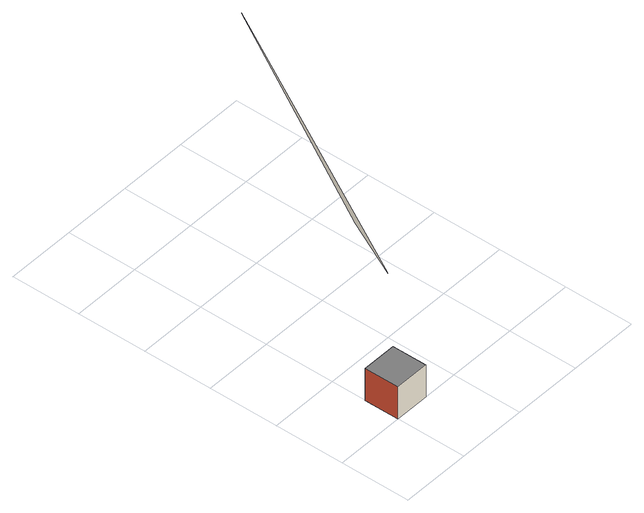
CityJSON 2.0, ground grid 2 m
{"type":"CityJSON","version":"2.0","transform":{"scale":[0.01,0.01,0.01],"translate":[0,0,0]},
"CityObjects":{
"object1":{"type":"GenericCityObject","geometry":[{"type":"CompositeSurface","lod":"1","boundaries":[[[0,1,2]],[[3,4,5,6]],[[7,8,9,10]],[[3,6,8,7]],[[6,5,9,8]],[[5,4,10,9]],[[4,3,7,10]]],"semantics":{"surfaces":[{"type":"WallSurface","on_footprint_edge":true},{"type":"GroundSurface"},{"type":"WallSurface","on_footprint_edge":false},{"type":"RoofSurface"}],"values":[0,null,1,2,1,1,3]}}]}
},
"vertices":[
[500,900,400],[200,200,200],[200,300,300],[0,0,0],[0,100,0],[100,100,0],[100,0,0],[0,0,100],[100,0,100],[100,100,100],[0,100,100]
]}
